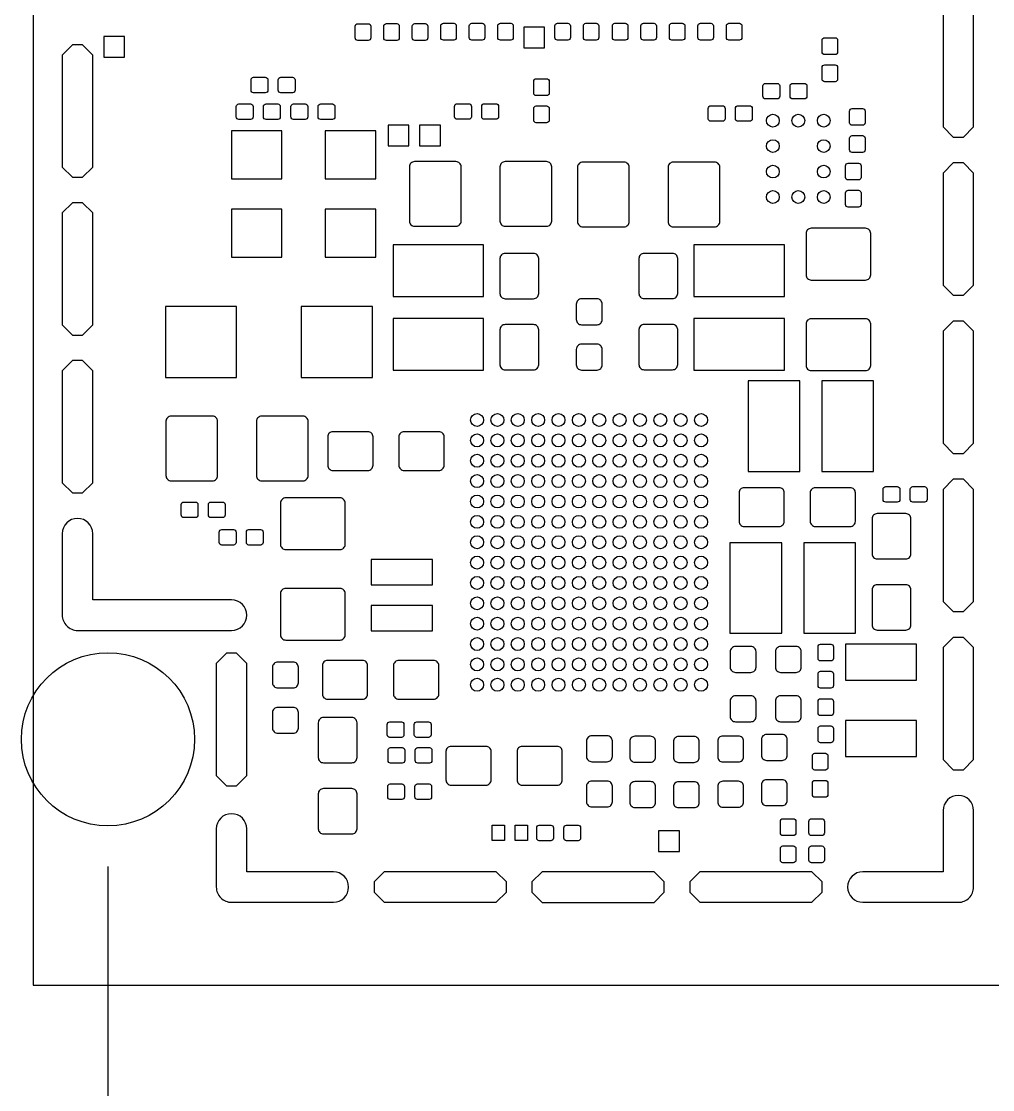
# Model space of a CAD drawing. Extents: x -24.7 to 59.8, y -30.8 to 50.1.
# Drawn here: x -1.7 to 17.38, y -6.88 to 14.1 of the extents above; entities that cross this region are included whole.
import ezdxf

# ---------------------------------------------------------------- set-up
doc = ezdxf.new("R2010")
doc.units = 0
for name, color, linetype in [('BG_DIMENSION', 7, 'CONTINUOUS'), ('BG_OUTLINE', 7, 'CONTINUOUS'), ('PIN_BOTTOM', 7, 'CONTINUOUS')]:
    doc.layers.add(name, color=color, linetype=linetype)

msp = doc.modelspace()

# ---------------------------------------------------------------- linework, layer by layer
at = {"layer": 'BG_DIMENSION'}
msp.add_lwpolyline([(0, -2.5), (0, -11.0561)], dxfattribs=at)
at = {"layer": 'BG_OUTLINE'}
msp.add_lwpolyline([(-1.47, 30.67), (-1.47, -4.83), (23.5318, -4.83), (23.53, 30.67)], close=True, dxfattribs=at)
at = {"layer": 'PIN_BOTTOM'}
for points in [[(16.603, 14.4268), (16.403, 14.2268), (16.403, 12.0268), (16.603, 11.8268), (16.803, 11.8268), (17.003, 12.0268), (17.003, 14.2268), (16.803, 14.4268)], [(8.1668, 13.5768), (8.5732, 13.5768), (8.5732, 13.9832), (8.1668, 13.9832)], [(-0.697, 13.638), (-0.897, 13.438), (-0.897, 11.238), (-0.697, 11.038), (-0.497, 11.038), (-0.297, 11.238), (-0.297, 13.438), (-0.497, 13.638)], [(-0.0832, 13.3968), (0.3232, 13.3968), (0.3232, 13.8032), (-0.0832, 13.8032)], [(5.5048, 11.6558), (5.9112, 11.6558), (5.9112, 12.0622), (5.5048, 12.0622)], [(6.1228, 11.6528), (6.5292, 11.6528), (6.5292, 12.0592), (6.1228, 12.0592)], [(2.428, 11.0079), (3.4186, 11.0079), (3.4186, 11.9477), (2.428, 11.9477)], [(4.2685, 11.0079), (5.2591, 11.0079), (5.2591, 11.9477), (4.2685, 11.9477)], [(16.603, 11.3204), (16.403, 11.1204), (16.403, 8.9204), (16.603, 8.7204), (16.803, 8.7204), (17.003, 8.9204), (17.003, 11.1204), (16.803, 11.3204)], [(-0.697, 10.538), (-0.897, 10.338), (-0.897, 8.138), (-0.697, 7.938), (-0.497, 7.938), (-0.297, 8.138), (-0.297, 10.338), (-0.497, 10.538)], [(2.428, 9.4687), (3.4186, 9.4687), (3.4186, 10.4085), (2.428, 10.4085)], [(4.2685, 9.4687), (5.2591, 9.4687), (5.2591, 10.4085), (4.2685, 10.4085)], [(7.379, 8.6959), (7.379, 9.7119), (5.601, 9.7119), (5.601, 8.6959)], [(13.289, 8.6959), (13.289, 9.7119), (11.511, 9.7119), (11.511, 8.6959)], [(1.1305, 7.1045), (2.5275, 7.1045), (2.5275, 8.5015), (1.1305, 8.5015)], [(3.7975, 7.1045), (5.1945, 7.1045), (5.1945, 8.5015), (3.7975, 8.5015)], [(7.379, 7.2481), (7.379, 8.2641), (5.601, 8.2641), (5.601, 7.2481)], [(13.289, 7.2481), (13.289, 8.2641), (11.511, 8.2641), (11.511, 7.2481)], [(16.603, 8.214), (16.403, 8.014), (16.403, 5.814), (16.603, 5.614), (16.803, 5.614), (17.003, 5.814), (17.003, 8.014), (16.803, 8.214)], [(-0.697, 7.438), (-0.897, 7.238), (-0.897, 5.038), (-0.697, 4.838), (-0.497, 4.838), (-0.297, 5.038), (-0.297, 7.238), (-0.497, 7.438)], [(12.5721, 5.26), (13.5881, 5.26), (13.5881, 7.038), (12.5721, 7.038)], [(14.0199, 5.26), (15.0359, 5.26), (15.0359, 7.038), (14.0199, 7.038)], [(16.603, 5.1076), (16.403, 4.9076), (16.403, 2.7076), (16.603, 2.5076), (16.803, 2.5076), (17.003, 2.7076), (17.003, 4.9076), (16.803, 5.1076)], [(12.2181, 2.081), (13.2341, 2.081), (13.2341, 3.859), (12.2181, 3.859)], [(13.6659, 2.081), (14.6819, 2.081), (14.6819, 3.859), (13.6659, 3.859)], [(5.1724, 3.03), (6.3724, 3.03), (6.3724, 3.53), (5.1724, 3.53)], [(5.1724, 2.13), (6.3724, 2.13), (6.3724, 2.63), (5.1724, 2.63)], [(16.603, 2.0012), (16.403, 1.8012), (16.403, -0.3988), (16.603, -0.5988), (16.803, -0.5988), (17.003, -0.3988), (17.003, 1.8012), (16.803, 2.0012)], [(2.328, 1.688), (2.128, 1.488), (2.128, -0.712), (2.328, -0.912), (2.528, -0.912), (2.728, -0.712), (2.728, 1.488), (2.528, 1.688)], [(15.8805, 1.1577), (15.8805, 1.8689), (14.4835, 1.8689), (14.4835, 1.1577)], [(15.8805, -0.3409), (15.8805, 0.3703), (14.4835, 0.3703), (14.4835, -0.3409)], [(7.79, -1.69), (7.79, -1.99), (7.55, -1.99), (7.55, -1.69)], [(8.24, -1.69), (8.24, -1.99), (8, -1.99), (8, -1.69)], [(11.2232, -2.2032), (11.2232, -1.7968), (10.8168, -1.7968), (10.8168, -2.2032)], [(5.228, -3.002), (5.428, -3.202), (7.628, -3.202), (7.828, -3.002), (7.828, -2.802), (7.628, -2.602), (5.428, -2.602), (5.228, -2.802)], [(8.327, -3.003), (8.527, -3.203), (10.727, -3.203), (10.927, -3.003), (10.927, -2.803), (10.727, -2.603), (8.527, -2.603), (8.327, -2.803)], [(11.427, -3.002), (11.627, -3.202), (13.827, -3.202), (14.027, -3.002), (14.027, -2.802), (13.827, -2.602), (11.627, -2.602), (11.427, -2.802)]]:
    msp.add_lwpolyline(points, close=True, dxfattribs=at)
for points in [[(6.5376, 13.7823), (6.5376, 14.0109, -0.414214), (6.5884, 14.0617), (6.7916, 14.0617, -0.414214), (6.8424, 14.0109), (6.8424, 13.7823, -0.414214), (6.7916, 13.7315), (6.5884, 13.7315, -0.414214)], [(7.0976, 13.7823), (7.0976, 14.0109, -0.414214), (7.1484, 14.0617), (7.3516, 14.0617, -0.414214), (7.4024, 14.0109), (7.4024, 13.7823, -0.414214), (7.3516, 13.7315), (7.1484, 13.7315, -0.414214)], [(7.6576, 13.7823), (7.6576, 14.0109, -0.414214), (7.7084, 14.0617), (7.9116, 14.0617, -0.414214), (7.9624, 14.0109), (7.9624, 13.7823, -0.414214), (7.9116, 13.7315), (7.7084, 13.7315, -0.414214)], [(8.7776, 13.7823), (8.7776, 14.0109, -0.414214), (8.8284, 14.0617), (9.0316, 14.0617, -0.414214), (9.0824, 14.0109), (9.0824, 13.7823, -0.414214), (9.0316, 13.7315), (8.8284, 13.7315, -0.414214)], [(9.3376, 13.7823), (9.3376, 14.0109, -0.414214), (9.3884, 14.0617), (9.5916, 14.0617, -0.414214), (9.6424, 14.0109), (9.6424, 13.7823, -0.414214), (9.5916, 13.7315), (9.3884, 13.7315, -0.414214)], [(9.9076, 13.7823), (9.9076, 14.0109, -0.414214), (9.9584, 14.0617), (10.1616, 14.0617, -0.414214), (10.2124, 14.0109), (10.2124, 13.7823, -0.414214), (10.1616, 13.7315), (9.9584, 13.7315, -0.414214)], [(10.4676, 13.7823), (10.4676, 14.0109, -0.414214), (10.5184, 14.0617), (10.7216, 14.0617, -0.414214), (10.7724, 14.0109), (10.7724, 13.7823, -0.414214), (10.7216, 13.7315), (10.5184, 13.7315, -0.414214)], [(11.0276, 13.7823), (11.0276, 14.0109, -0.414214), (11.0784, 14.0617), (11.2816, 14.0617, -0.414214), (11.3324, 14.0109), (11.3324, 13.7823, -0.414214), (11.2816, 13.7315), (11.0784, 13.7315, -0.414214)], [(11.5876, 13.7823), (11.5876, 14.0109, -0.414214), (11.6384, 14.0617), (11.8416, 14.0617, -0.414214), (11.8924, 14.0109), (11.8924, 13.7823, -0.414214), (11.8416, 13.7315), (11.6384, 13.7315, -0.414214)], [(12.1476, 13.7823), (12.1476, 14.0109, -0.414214), (12.1984, 14.0617), (12.4016, 14.0617, -0.414214), (12.4524, 14.0109), (12.4524, 13.7823, -0.414214), (12.4016, 13.7315), (12.1984, 13.7315, -0.414214)], [(4.8576, 13.7743), (4.8576, 14.0029, -0.414214), (4.9084, 14.0537), (5.1116, 14.0537, -0.414214), (5.1624, 14.0029), (5.1624, 13.7743, -0.414214), (5.1116, 13.7235), (4.9084, 13.7235, -0.414214)], [(5.4176, 13.7757), (5.4176, 14.0043, -0.414214), (5.4684, 14.0551), (5.6716, 14.0551, -0.414214), (5.7224, 14.0043), (5.7224, 13.7757, -0.414214), (5.6716, 13.7249), (5.4684, 13.7249, -0.414214)], [(5.9776, 13.7757), (5.9776, 14.0043, -0.414214), (6.0284, 14.0551), (6.2316, 14.0551, -0.414214), (6.2824, 14.0043), (6.2824, 13.7757, -0.414214), (6.2316, 13.7249), (6.0284, 13.7249, -0.414214)], [(14.0276, 13.4991), (14.0276, 13.7277, -0.414214), (14.0784, 13.7785), (14.2816, 13.7785, -0.414214), (14.3324, 13.7277), (14.3324, 13.4991, -0.414214), (14.2816, 13.4483), (14.0784, 13.4483, -0.414214)], [(14.0276, 12.9657), (14.0276, 13.1943, -0.414214), (14.0784, 13.2451), (14.2816, 13.2451, -0.414214), (14.3324, 13.1943), (14.3324, 12.9657, -0.414214), (14.2816, 12.9149), (14.0784, 12.9149, -0.414214)], [(2.8623, 13.0024), (3.0909, 13.0024, -0.414214), (3.1417, 12.9516), (3.1417, 12.7484, -0.414214), (3.0909, 12.6976), (2.8623, 12.6976, -0.414214), (2.8115, 12.7484), (2.8115, 12.9516, -0.414214)], [(3.3957, 13.0024), (3.6243, 13.0024, -0.414214), (3.6751, 12.9516), (3.6751, 12.7484, -0.414214), (3.6243, 12.6976), (3.3957, 12.6976, -0.414214), (3.3449, 12.7484), (3.3449, 12.9516, -0.414214)], [(8.3626, 12.6927), (8.3626, 12.9213, -0.414214), (8.4134, 12.9721), (8.6166, 12.9721, -0.414214), (8.6674, 12.9213), (8.6674, 12.6927, -0.414214), (8.6166, 12.6419), (8.4134, 12.6419, -0.414214)], [(13.1443, 12.5776), (12.9157, 12.5776, -0.414214), (12.8649, 12.6284), (12.8649, 12.8316, -0.414214), (12.9157, 12.8824), (13.1443, 12.8824, -0.414214), (13.1951, 12.8316), (13.1951, 12.6284, -0.414214)], [(13.6777, 12.5776), (13.4491, 12.5776, -0.414214), (13.3983, 12.6284), (13.3983, 12.8316, -0.414214), (13.4491, 12.8824), (13.6777, 12.8824, -0.414214), (13.7285, 12.8316), (13.7285, 12.6284, -0.414214)], [(2.5723, 12.4779), (2.8009, 12.4779, -0.414214), (2.8517, 12.4271), (2.8517, 12.2239, -0.414214), (2.8009, 12.1731), (2.5723, 12.1731, -0.414214), (2.5215, 12.2239), (2.5215, 12.4271, -0.414214)], [(3.1057, 12.4779), (3.3343, 12.4779, -0.414214), (3.3851, 12.4271), (3.3851, 12.2239, -0.414214), (3.3343, 12.1731), (3.1057, 12.1731, -0.414214), (3.0549, 12.2239), (3.0549, 12.4271, -0.414214)], [(3.8743, 12.1731), (3.6457, 12.1731, -0.414214), (3.5949, 12.2239), (3.5949, 12.4271, -0.414214), (3.6457, 12.4779), (3.8743, 12.4779, -0.414214), (3.9251, 12.4271), (3.9251, 12.2239, -0.414214)], [(4.4077, 12.1731), (4.1791, 12.1731, -0.414214), (4.1283, 12.2239), (4.1283, 12.4271, -0.414214), (4.1791, 12.4779), (4.4077, 12.4779, -0.414214), (4.4585, 12.4271), (4.4585, 12.2239, -0.414214)], [(6.8593, 12.4814), (7.0879, 12.4814, -0.414214), (7.1387, 12.4306), (7.1387, 12.2274, -0.414214), (7.0879, 12.1766), (6.8593, 12.1766, -0.414214), (6.8085, 12.2274), (6.8085, 12.4306, -0.414214)], [(7.3927, 12.4814), (7.6213, 12.4814, -0.414214), (7.6721, 12.4306), (7.6721, 12.2274, -0.414214), (7.6213, 12.1766), (7.3927, 12.1766, -0.414214), (7.3419, 12.2274), (7.3419, 12.4306, -0.414214)], [(8.3626, 12.1593), (8.3626, 12.3879, -0.414214), (8.4134, 12.4387), (8.6166, 12.4387, -0.414214), (8.6674, 12.3879), (8.6674, 12.1593, -0.414214), (8.6166, 12.1085), (8.4134, 12.1085, -0.414214)], [(11.8423, 12.4424), (12.0709, 12.4424, -0.414214), (12.1217, 12.3916), (12.1217, 12.1884, -0.414214), (12.0709, 12.1376), (11.8423, 12.1376, -0.414214), (11.7915, 12.1884), (11.7915, 12.3916, -0.414214)], [(12.3757, 12.4424), (12.6043, 12.4424, -0.414214), (12.6551, 12.3916), (12.6551, 12.1884, -0.414214), (12.6043, 12.1376), (12.3757, 12.1376, -0.414214), (12.3249, 12.1884), (12.3249, 12.3916, -0.414214)], [(14.8724, 12.3377), (14.8724, 12.1091, -0.414214), (14.8216, 12.0583), (14.6184, 12.0583, -0.414214), (14.5676, 12.1091), (14.5676, 12.3377, -0.414214), (14.6184, 12.3885), (14.8216, 12.3885, -0.414214)], [(14.8724, 11.8043), (14.8724, 11.5757, -0.414214), (14.8216, 11.5249), (14.6184, 11.5249, -0.414214), (14.5676, 11.5757), (14.5676, 11.8043, -0.414214), (14.6184, 11.8551), (14.8216, 11.8551, -0.414214)], [(6.938, 11.2434, 0.414214), (6.8364, 11.345), (6.0236, 11.345, 0.414214), (5.922, 11.2434), (5.922, 10.1766, 0.414214), (6.0236, 10.075), (6.8364, 10.075, 0.414214), (6.938, 10.1766)], [(8.716, 11.2434, 0.414214), (8.6144, 11.345), (7.8016, 11.345, 0.414214), (7.7, 11.2434), (7.7, 10.1766, 0.414214), (7.8016, 10.075), (8.6144, 10.075, 0.414214), (8.716, 10.1766)], [(9.224, 10.1666, 0.414214), (9.3256, 10.065), (10.1384, 10.065, 0.414214), (10.24, 10.1666), (10.24, 11.2334, 0.414214), (10.1384, 11.335), (9.3256, 11.335, 0.414214), (9.224, 11.2334)], [(11.002, 10.1666, 0.414214), (11.1036, 10.065), (11.9164, 10.065, 0.414214), (12.018, 10.1666), (12.018, 11.2334, 0.414214), (11.9164, 11.335), (11.1036, 11.335, 0.414214), (11.002, 11.2334)], [(14.7924, 11.2643), (14.7924, 11.0357, -0.414214), (14.7416, 10.9849), (14.5384, 10.9849, -0.414214), (14.4876, 11.0357), (14.4876, 11.2643, -0.414214), (14.5384, 11.3151), (14.7416, 11.3151, -0.414214)], [(14.7924, 10.7309), (14.7924, 10.5023, -0.414214), (14.7416, 10.4515), (14.5384, 10.4515, -0.414214), (14.4876, 10.5023), (14.4876, 10.7309, -0.414214), (14.5384, 10.7817), (14.7416, 10.7817, -0.414214)], [(13.8136, 10.036, 0.414214), (13.712, 9.9344), (13.712, 9.1216, 0.414214), (13.8136, 9.02), (14.8804, 9.02, 0.414214), (14.982, 9.1216), (14.982, 9.9344, 0.414214), (14.8804, 10.036)], [(7.8006, 9.5415, 0.414214), (7.699, 9.4399), (7.699, 8.7541, 0.414214), (7.8006, 8.6525), (8.3594, 8.6525, 0.414214), (8.461, 8.7541), (8.461, 9.4399, 0.414214), (8.3594, 9.5415)], [(10.5306, 9.5435, 0.414214), (10.429, 9.4419), (10.429, 8.7561, 0.414214), (10.5306, 8.6545), (11.0894, 8.6545, 0.414214), (11.191, 8.7561), (11.191, 9.4419, 0.414214), (11.0894, 9.5435)], [(9.3016, 8.649, 0.414214), (9.2, 8.5474), (9.2, 8.2426, 0.414214), (9.3016, 8.141), (9.6064, 8.141, 0.414214), (9.708, 8.2426), (9.708, 8.5474, 0.414214), (9.6064, 8.649)], [(13.8136, 8.258, 0.414214), (13.712, 8.1564), (13.712, 7.3436, 0.414214), (13.8136, 7.242), (14.8804, 7.242, 0.414214), (14.982, 7.3436), (14.982, 8.1564, 0.414214), (14.8804, 8.258)], [(7.8006, 8.1445, 0.414214), (7.699, 8.0429), (7.699, 7.3571, 0.414214), (7.8006, 7.2555), (8.3594, 7.2555, 0.414214), (8.461, 7.3571), (8.461, 8.0429, 0.414214), (8.3594, 8.1445)], [(10.5306, 8.1465, 0.414214), (10.429, 8.0449), (10.429, 7.3591, 0.414214), (10.5306, 7.2575), (11.0894, 7.2575, 0.414214), (11.191, 7.3591), (11.191, 8.0449, 0.414214), (11.0894, 8.1465)], [(9.3016, 7.76, 0.414214), (9.2, 7.6584), (9.2, 7.3536, 0.414214), (9.3016, 7.252), (9.6064, 7.252, 0.414214), (9.708, 7.3536), (9.708, 7.6584, 0.414214), (9.6064, 7.76)], [(2.155, 6.2444, 0.414214), (2.0534, 6.346), (1.2406, 6.346, 0.414214), (1.139, 6.2444), (1.139, 5.1776, 0.414214), (1.2406, 5.076), (2.0534, 5.076, 0.414214), (2.155, 5.1776)], [(3.933, 6.2444, 0.414214), (3.8314, 6.346), (3.0186, 6.346, 0.414214), (2.917, 6.2444), (2.917, 5.1776, 0.414214), (3.0186, 5.076), (3.8314, 5.076, 0.414214), (3.933, 5.1776)], [(4.3175, 5.3806, 0.414214), (4.4191, 5.279), (5.1049, 5.279, 0.414214), (5.2065, 5.3806), (5.2065, 5.9394, 0.414214), (5.1049, 6.041), (4.4191, 6.041, 0.414214), (4.3175, 5.9394)], [(5.7145, 5.3806, 0.414214), (5.8161, 5.279), (6.5019, 5.279, 0.414214), (6.6035, 5.3806), (6.6035, 5.9394, 0.414214), (6.5019, 6.041), (5.8161, 6.041, 0.414214), (5.7145, 5.9394)], [(13.2845, 4.8394, 0.414214), (13.1829, 4.941), (12.4971, 4.941, 0.414214), (12.3955, 4.8394), (12.3955, 4.2806, 0.414214), (12.4971, 4.179), (13.1829, 4.179, 0.414214), (13.2845, 4.2806)], [(14.6815, 4.8394, 0.414214), (14.5799, 4.941), (13.8941, 4.941, 0.414214), (13.7925, 4.8394), (13.7925, 4.2806, 0.414214), (13.8941, 4.179), (14.5799, 4.179, 0.414214), (14.6815, 4.2806)], [(15.5043, 4.6576), (15.2757, 4.6576, -0.414214), (15.2249, 4.7084), (15.2249, 4.9116, -0.414214), (15.2757, 4.9624), (15.5043, 4.9624, -0.414214), (15.5551, 4.9116), (15.5551, 4.7084, -0.414214)], [(16.0377, 4.6576), (15.8091, 4.6576, -0.414214), (15.7583, 4.7084), (15.7583, 4.9116, -0.414214), (15.8091, 4.9624), (16.0377, 4.9624, -0.414214), (16.0885, 4.9116), (16.0885, 4.7084, -0.414214)], [(1.7183, 4.3546), (1.4897, 4.3546, -0.414214), (1.4389, 4.4054), (1.4389, 4.6086, -0.414214), (1.4897, 4.6594), (1.7183, 4.6594, -0.414214), (1.7691, 4.6086), (1.7691, 4.4054, -0.414214)], [(2.2517, 4.3546), (2.0231, 4.3546, -0.414214), (1.9723, 4.4054), (1.9723, 4.6086, -0.414214), (2.0231, 4.6594), (2.2517, 4.6594, -0.414214), (2.3025, 4.6086), (2.3025, 4.4054, -0.414214)], [(4.5584, 3.726, 0.414214), (4.66, 3.8276), (4.66, 4.6404, 0.414214), (4.5584, 4.742), (3.4916, 4.742, 0.414214), (3.39, 4.6404), (3.39, 3.8276, 0.414214), (3.4916, 3.726)], [(15.6694, 3.5425, 0.414214), (15.771, 3.6441), (15.771, 4.3299, 0.414214), (15.6694, 4.4315), (15.1106, 4.4315, 0.414214), (15.009, 4.3299), (15.009, 3.6441, 0.414214), (15.1106, 3.5425)], [(2.428, 2.138, 1), (2.428, 2.738), (-0.297, 2.738), (-0.297, 4.038, 1), (-0.897, 4.038), (-0.897, 2.438, 0.414214), (-0.597, 2.138)], [(2.2363, 4.1194), (2.4649, 4.1194, -0.414214), (2.5157, 4.0686), (2.5157, 3.8654, -0.414214), (2.4649, 3.8146), (2.2363, 3.8146, -0.414214), (2.1855, 3.8654), (2.1855, 4.0686, -0.414214)], [(2.7697, 4.1194), (2.9983, 4.1194, -0.414214), (3.0491, 4.0686), (3.0491, 3.8654, -0.414214), (2.9983, 3.8146), (2.7697, 3.8146, -0.414214), (2.7189, 3.8654), (2.7189, 4.0686, -0.414214)], [(4.5584, 1.948, 0.414214), (4.66, 2.0496), (4.66, 2.8624, 0.414214), (4.5584, 2.964), (3.4916, 2.964, 0.414214), (3.39, 2.8624), (3.39, 2.0496, 0.414214), (3.4916, 1.948)], [(15.6694, 2.1455, 0.414214), (15.771, 2.2471), (15.771, 2.9329, 0.414214), (15.6694, 3.0345), (15.1106, 3.0345, 0.414214), (15.009, 2.9329), (15.009, 2.2471, 0.414214), (15.1106, 2.1455)], [(12.73, 1.7204, 0.414214), (12.6284, 1.822), (12.3236, 1.822, 0.414214), (12.222, 1.7204), (12.222, 1.4156, 0.414214), (12.3236, 1.314), (12.6284, 1.314, 0.414214), (12.73, 1.4156)], [(13.619, 1.7204, 0.414214), (13.5174, 1.822), (13.2126, 1.822, 0.414214), (13.111, 1.7204), (13.111, 1.4156, 0.414214), (13.2126, 1.314), (13.5174, 1.314, 0.414214), (13.619, 1.4156)], [(14.2514, 1.8173), (14.2514, 1.5887, -0.414214), (14.2006, 1.5379), (13.9974, 1.5379, -0.414214), (13.9466, 1.5887), (13.9466, 1.8173, -0.414214), (13.9974, 1.8681), (14.2006, 1.8681, -0.414214)], [(3.6394, 1.008, 0.414214), (3.741, 1.1096), (3.741, 1.4144, 0.414214), (3.6394, 1.516), (3.3346, 1.516, 0.414214), (3.233, 1.4144), (3.233, 1.1096, 0.414214), (3.3346, 1.008)], [(4.2125, 0.8886, 0.414214), (4.3141, 0.787), (4.9999, 0.787, 0.414214), (5.1015, 0.8886), (5.1015, 1.4474, 0.414214), (4.9999, 1.549), (4.3141, 1.549, 0.414214), (4.2125, 1.4474)], [(5.6095, 0.8886, 0.414214), (5.7111, 0.787), (6.3969, 0.787, 0.414214), (6.4985, 0.8886), (6.4985, 1.4474, 0.414214), (6.3969, 1.549), (5.7111, 1.549, 0.414214), (5.6095, 1.4474)], [(14.2514, 1.2839), (14.2514, 1.0553, -0.414214), (14.2006, 1.0045), (13.9974, 1.0045, -0.414214), (13.9466, 1.0553), (13.9466, 1.2839, -0.414214), (13.9974, 1.3347), (14.2006, 1.3347, -0.414214)], [(12.222, 0.4456, 0.414214), (12.3236, 0.344), (12.6284, 0.344, 0.414214), (12.73, 0.4456), (12.73, 0.7504, 0.414214), (12.6284, 0.852), (12.3236, 0.852, 0.414214), (12.222, 0.7504)], [(13.111, 0.4456, 0.414214), (13.2126, 0.344), (13.5174, 0.344, 0.414214), (13.619, 0.4456), (13.619, 0.7504, 0.414214), (13.5174, 0.852), (13.2126, 0.852, 0.414214), (13.111, 0.7504)], [(13.9466, 0.5161), (13.9466, 0.7447, -0.414214), (13.9974, 0.7955), (14.2006, 0.7955, -0.414214), (14.2514, 0.7447), (14.2514, 0.5161, -0.414214), (14.2006, 0.4653), (13.9974, 0.4653, -0.414214)], [(3.6394, 0.119, 0.414214), (3.741, 0.2206), (3.741, 0.5254, 0.414214), (3.6394, 0.627), (3.3346, 0.627, 0.414214), (3.233, 0.5254), (3.233, 0.2206, 0.414214), (3.3346, 0.119)], [(4.7914, -0.4615, 0.414214), (4.893, -0.3599), (4.893, 0.3259, 0.414214), (4.7914, 0.4275), (4.2326, 0.4275, 0.414214), (4.131, 0.3259), (4.131, -0.3599, 0.414214), (4.2326, -0.4615)], [(5.5353, 0.3414), (5.7639, 0.3414, -0.414214), (5.8147, 0.2906), (5.8147, 0.0874, -0.414214), (5.7639, 0.0366), (5.5353, 0.0366, -0.414214), (5.4845, 0.0874), (5.4845, 0.2906, -0.414214)], [(6.0687, 0.3414), (6.2973, 0.3414, -0.414214), (6.3481, 0.2906), (6.3481, 0.0874, -0.414214), (6.2973, 0.0366), (6.0687, 0.0366, -0.414214), (6.0179, 0.0874), (6.0179, 0.2906, -0.414214)], [(13.9466, -0.0173), (13.9466, 0.2113, -0.414214), (13.9974, 0.2621), (14.2006, 0.2621, -0.414214), (14.2514, 0.2113), (14.2514, -0.0173, -0.414214), (14.2006, -0.0681), (13.9974, -0.0681, -0.414214)], [(9.8064, -0.44, 0.414214), (9.908, -0.3384), (9.908, -0.0336, 0.414214), (9.8064, 0.068), (9.5016, 0.068, 0.414214), (9.4, -0.0336), (9.4, -0.3384, 0.414214), (9.5016, -0.44)], [(10.6564, -0.45, 0.414214), (10.758, -0.3484), (10.758, -0.0436, 0.414214), (10.6564, 0.058), (10.3516, 0.058, 0.414214), (10.25, -0.0436), (10.25, -0.3484, 0.414214), (10.3516, -0.45)], [(11.5124, -0.454, 0.414214), (11.614, -0.3524), (11.614, -0.0476, 0.414214), (11.5124, 0.054), (11.2076, 0.054, 0.414214), (11.106, -0.0476), (11.106, -0.3524, 0.414214), (11.2076, -0.454)], [(12.3824, -0.444, 0.414214), (12.484, -0.3424), (12.484, -0.0376, 0.414214), (12.3824, 0.064), (12.0776, 0.064, 0.414214), (11.976, -0.0376), (11.976, -0.3424, 0.414214), (12.0776, -0.444)], [(13.2424, -0.414, 0.414214), (13.344, -0.3124), (13.344, -0.0076, 0.414214), (13.2424, 0.094), (12.9376, 0.094, 0.414214), (12.836, -0.0076), (12.836, -0.3124, 0.414214), (12.9376, -0.414)], [(5.5523, -0.1642), (5.7809, -0.1642, -0.414214), (5.8317, -0.215), (5.8317, -0.4182, -0.414214), (5.7809, -0.469), (5.5523, -0.469, -0.414214), (5.5015, -0.4182), (5.5015, -0.215, -0.414214)], [(6.0857, -0.1642), (6.3143, -0.1642, -0.414214), (6.3651, -0.215), (6.3651, -0.4182, -0.414214), (6.3143, -0.469), (6.0857, -0.469, -0.414214), (6.0349, -0.4182), (6.0349, -0.215, -0.414214)], [(6.6385, -0.7994, 0.414214), (6.7401, -0.901), (7.4259, -0.901, 0.414214), (7.5275, -0.7994), (7.5275, -0.2406, 0.414214), (7.4259, -0.139), (6.7401, -0.139, 0.414214), (6.6385, -0.2406)], [(8.0355, -0.7994, 0.414214), (8.1371, -0.901), (8.8229, -0.901, 0.414214), (8.9245, -0.7994), (8.9245, -0.2406, 0.414214), (8.8229, -0.139), (8.1371, -0.139, 0.414214), (8.0355, -0.2406)], [(14.1414, -0.3253), (14.1414, -0.5539, -0.414214), (14.0906, -0.6047), (13.8874, -0.6047, -0.414214), (13.8366, -0.5539), (13.8366, -0.3253, -0.414214), (13.8874, -0.2745), (14.0906, -0.2745, -0.414214)], [(9.8064, -1.329, 0.414214), (9.908, -1.2274), (9.908, -0.9226, 0.414214), (9.8064, -0.821), (9.5016, -0.821, 0.414214), (9.4, -0.9226), (9.4, -1.2274, 0.414214), (9.5016, -1.329)], [(10.6564, -1.339, 0.414214), (10.758, -1.2374), (10.758, -0.9326, 0.414214), (10.6564, -0.831), (10.3516, -0.831, 0.414214), (10.25, -0.9326), (10.25, -1.2374, 0.414214), (10.3516, -1.339)], [(11.5124, -1.343, 0.414214), (11.614, -1.2414), (11.614, -0.9366, 0.414214), (11.5124, -0.835), (11.2076, -0.835, 0.414214), (11.106, -0.9366), (11.106, -1.2414, 0.414214), (11.2076, -1.343)], [(12.3824, -1.333, 0.414214), (12.484, -1.2314), (12.484, -0.9266, 0.414214), (12.3824, -0.825), (12.0776, -0.825, 0.414214), (11.976, -0.9266), (11.976, -1.2314, 0.414214), (12.0776, -1.333)], [(13.2424, -1.303, 0.414214), (13.344, -1.2014), (13.344, -0.8966, 0.414214), (13.2424, -0.795), (12.9376, -0.795, 0.414214), (12.836, -0.8966), (12.836, -1.2014, 0.414214), (12.9376, -1.303)], [(14.1414, -0.8587), (14.1414, -1.0873, -0.414214), (14.0906, -1.1381), (13.8874, -1.1381, -0.414214), (13.8366, -1.0873), (13.8366, -0.8587, -0.414214), (13.8874, -0.8079), (14.0906, -0.8079, -0.414214)], [(4.7914, -1.8585, 0.414214), (4.893, -1.7569), (4.893, -1.0711, 0.414214), (4.7914, -0.9695), (4.2326, -0.9695, 0.414214), (4.131, -1.0711), (4.131, -1.7569, 0.414214), (4.2326, -1.8585)], [(5.7743, -1.1824), (5.5457, -1.1824, -0.414214), (5.4949, -1.1316), (5.4949, -0.9284, -0.414214), (5.5457, -0.8776), (5.7743, -0.8776, -0.414214), (5.8251, -0.9284), (5.8251, -1.1316, -0.414214)], [(6.3077, -1.1824), (6.0791, -1.1824, -0.414214), (6.0283, -1.1316), (6.0283, -0.9284, -0.414214), (6.0791, -0.8776), (6.3077, -0.8776, -0.414214), (6.3585, -0.9284), (6.3585, -1.1316, -0.414214)], [(16.703, -3.202, 0.414214), (17.003, -2.902), (17.003, -1.402, 1), (16.403, -1.402), (16.403, -2.602), (14.828, -2.602, 1), (14.828, -3.202)], [(4.428, -3.202, 1), (4.428, -2.602), (2.728, -2.602), (2.728, -1.762, 1), (2.128, -1.762), (2.128, -2.902, 0.414214), (2.428, -3.202)], [(13.5124, -1.6123), (13.5124, -1.8409, -0.414214), (13.4616, -1.8917), (13.2584, -1.8917, -0.414214), (13.2076, -1.8409), (13.2076, -1.6123, -0.414214), (13.2584, -1.5615), (13.4616, -1.5615, -0.414214)], [(14.0724, -1.6123), (14.0724, -1.8409, -0.414214), (14.0216, -1.8917), (13.8184, -1.8917, -0.414214), (13.7676, -1.8409), (13.7676, -1.6123, -0.414214), (13.8184, -1.5615), (14.0216, -1.5615, -0.414214)], [(8.4723, -1.6876), (8.7009, -1.6876, -0.414214), (8.7517, -1.7384), (8.7517, -1.9416, -0.414214), (8.7009, -1.9924), (8.4723, -1.9924, -0.414214), (8.4215, -1.9416), (8.4215, -1.7384, -0.414214)], [(9.0057, -1.6876), (9.2343, -1.6876, -0.414214), (9.2851, -1.7384), (9.2851, -1.9416, -0.414214), (9.2343, -1.9924), (9.0057, -1.9924, -0.414214), (8.9549, -1.9416), (8.9549, -1.7384, -0.414214)], [(13.5124, -2.1457), (13.5124, -2.3743, -0.414214), (13.4616, -2.4251), (13.2584, -2.4251, -0.414214), (13.2076, -2.3743), (13.2076, -2.1457, -0.414214), (13.2584, -2.0949), (13.4616, -2.0949, -0.414214)], [(14.0724, -2.1457), (14.0724, -2.3743, -0.414214), (14.0216, -2.4251), (13.8184, -2.4251, -0.414214), (13.7676, -2.3743), (13.7676, -2.1457, -0.414214), (13.8184, -2.0949), (14.0216, -2.0949, -0.414214)]]:
    msp.add_lwpolyline(points, format="xyb", close=True, dxfattribs=at)
for centre, radius in [((13.06, 12.15), 0.125), ((13.56, 12.15), 0.125), ((14.06, 12.15), 0.125), ((13.06, 11.65), 0.125), ((14.06, 11.65), 0.125), ((13.06, 11.15), 0.125), ((14.06, 11.15), 0.125), ((13.06, 10.65), 0.125), ((13.56, 10.65), 0.125), ((14.06, 10.65), 0.125), ((7.25, 6.27), 0.127), ((7.65, 6.27), 0.127), ((8.05, 6.27), 0.127), ((8.45, 6.27), 0.127), ((8.85, 6.27), 0.127), ((9.25, 6.27), 0.127), ((9.65, 6.27), 0.127), ((10.05, 6.27), 0.127), ((10.45, 6.27), 0.127), ((10.85, 6.27), 0.127), ((11.25, 6.27), 0.127), ((11.65, 6.27), 0.127), ((7.25, 5.87), 0.127), ((7.65, 5.87), 0.127), ((8.05, 5.87), 0.127), ((8.45, 5.87), 0.127), ((8.85, 5.87), 0.127), ((9.25, 5.87), 0.127), ((9.65, 5.87), 0.127), ((10.05, 5.87), 0.127), ((10.45, 5.87), 0.127), ((10.85, 5.87), 0.127), ((11.25, 5.87), 0.127), ((11.65, 5.87), 0.127), ((7.25, 5.47), 0.127), ((7.65, 5.47), 0.127), ((8.05, 5.47), 0.127), ((8.45, 5.47), 0.127), ((8.85, 5.47), 0.127), ((9.25, 5.47), 0.127), ((9.65, 5.47), 0.127), ((10.05, 5.47), 0.127), ((10.45, 5.47), 0.127), ((10.85, 5.47), 0.127), ((11.25, 5.47), 0.127), ((11.65, 5.47), 0.127), ((7.25, 5.07), 0.127), ((7.65, 5.07), 0.127), ((8.05, 5.07), 0.127), ((8.45, 5.07), 0.127), ((8.85, 5.07), 0.127), ((9.25, 5.07), 0.127), ((9.65, 5.07), 0.127), ((10.05, 5.07), 0.127), ((10.45, 5.07), 0.127), ((10.85, 5.07), 0.127), ((11.25, 5.07), 0.127), ((11.65, 5.07), 0.127), ((7.25, 4.67), 0.127), ((7.65, 4.67), 0.127), ((8.05, 4.67), 0.127), ((8.45, 4.67), 0.127), ((8.85, 4.67), 0.127), ((9.25, 4.67), 0.127), ((9.65, 4.67), 0.127), ((10.05, 4.67), 0.127), ((10.45, 4.67), 0.127), ((10.85, 4.67), 0.127), ((11.25, 4.67), 0.127), ((11.65, 4.67), 0.127), ((7.25, 4.27), 0.127), ((7.65, 4.27), 0.127), ((8.05, 4.27), 0.127), ((8.45, 4.27), 0.127), ((8.85, 4.27), 0.127), ((9.25, 4.27), 0.127), ((9.65, 4.27), 0.127), ((10.05, 4.27), 0.127), ((10.45, 4.27), 0.127), ((10.85, 4.27), 0.127), ((11.25, 4.27), 0.127), ((11.65, 4.27), 0.127), ((7.25, 3.87), 0.127), ((7.65, 3.87), 0.127), ((8.05, 3.87), 0.127), ((8.45, 3.87), 0.127), ((8.85, 3.87), 0.127), ((9.25, 3.87), 0.127), ((9.65, 3.87), 0.127), ((10.05, 3.87), 0.127), ((10.45, 3.87), 0.127), ((10.85, 3.87), 0.127), ((11.25, 3.87), 0.127), ((11.65, 3.87), 0.127), ((7.25, 3.47), 0.127), ((7.65, 3.47), 0.127), ((8.05, 3.47), 0.127), ((8.45, 3.47), 0.127), ((8.85, 3.47), 0.127), ((9.25, 3.47), 0.127), ((9.65, 3.47), 0.127), ((10.05, 3.47), 0.127), ((10.45, 3.47), 0.127), ((10.85, 3.47), 0.127), ((11.25, 3.47), 0.127), ((11.65, 3.47), 0.127), ((7.25, 3.07), 0.127), ((7.65, 3.07), 0.127), ((8.05, 3.07), 0.127), ((8.45, 3.07), 0.127), ((8.85, 3.07), 0.127), ((9.25, 3.07), 0.127), ((9.65, 3.07), 0.127), ((10.05, 3.07), 0.127), ((10.45, 3.07), 0.127), ((10.85, 3.07), 0.127), ((11.25, 3.07), 0.127), ((11.65, 3.07), 0.127), ((7.25, 2.67), 0.127), ((7.65, 2.67), 0.127), ((8.05, 2.67), 0.127), ((8.45, 2.67), 0.127), ((8.85, 2.67), 0.127), ((9.25, 2.67), 0.127), ((9.65, 2.67), 0.127), ((10.05, 2.67), 0.127), ((10.45, 2.67), 0.127), ((10.85, 2.67), 0.127), ((11.25, 2.67), 0.127), ((11.65, 2.67), 0.127), ((7.25, 2.27), 0.127), ((7.65, 2.27), 0.127), ((8.05, 2.27), 0.127), ((8.45, 2.27), 0.127), ((8.85, 2.27), 0.127), ((9.25, 2.27), 0.127), ((9.65, 2.27), 0.127), ((10.05, 2.27), 0.127), ((10.45, 2.27), 0.127), ((10.85, 2.27), 0.127), ((11.25, 2.27), 0.127), ((11.65, 2.27), 0.127), ((7.25, 1.87), 0.127), ((7.65, 1.87), 0.127), ((8.05, 1.87), 0.127), ((8.45, 1.87), 0.127), ((8.85, 1.87), 0.127), ((9.25, 1.87), 0.127), ((9.65, 1.87), 0.127), ((10.05, 1.87), 0.127), ((10.45, 1.87), 0.127), ((10.85, 1.87), 0.127), ((11.25, 1.87), 0.127), ((11.65, 1.87), 0.127), ((0, 0), 1.7), ((7.25, 1.47), 0.127), ((7.65, 1.47), 0.127), ((8.05, 1.47), 0.127), ((8.45, 1.47), 0.127), ((8.85, 1.47), 0.127), ((9.25, 1.47), 0.127), ((9.65, 1.47), 0.127), ((10.05, 1.47), 0.127), ((10.45, 1.47), 0.127), ((10.85, 1.47), 0.127), ((11.25, 1.47), 0.127), ((11.65, 1.47), 0.127), ((7.25, 1.07), 0.127), ((7.65, 1.07), 0.127), ((8.05, 1.07), 0.127), ((8.45, 1.07), 0.127), ((8.85, 1.07), 0.127), ((9.25, 1.07), 0.127), ((9.65, 1.07), 0.127), ((10.05, 1.07), 0.127), ((10.45, 1.07), 0.127), ((10.85, 1.07), 0.127), ((11.25, 1.07), 0.127), ((11.65, 1.07), 0.127)]:
    msp.add_circle(centre, radius, dxfattribs=at)

doc.saveas('drawing.dxf')
